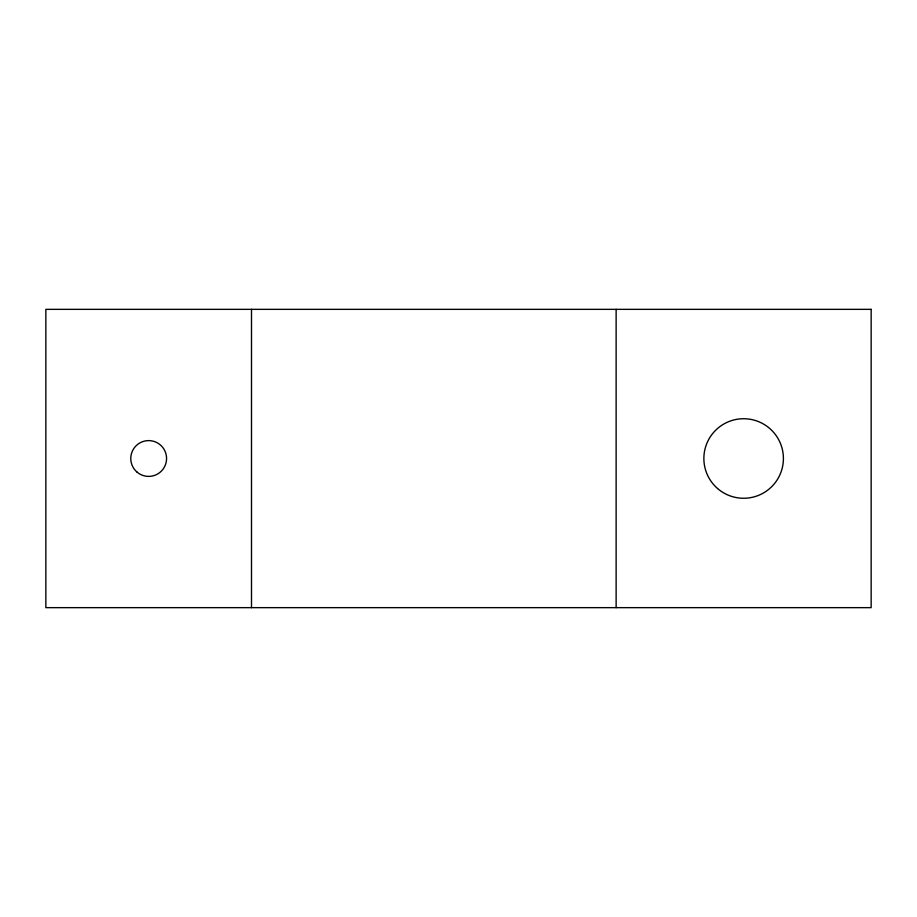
<?xml version="1.0" encoding="UTF-8"?>
<svg xmlns="http://www.w3.org/2000/svg" width="917" height="917" viewBox="0 0 917 917"><rect width="100%" height="100%" fill="white"/><g stroke="black" fill="none" stroke-linecap="round" stroke-linejoin="round"><path stroke-width="1.38" d="M616.132 309.35L616.132 607.65M251.499 309.35L251.499 607.65M871.15 309.35L45.85 309.35L45.85 607.65L871.15 607.65L871.15 309.35M137.069 472.129A17.893 17.893 0 0 0 166.275 461.732A17.893 17.893 0 0 0 142.674 441.639A17.893 17.893 0 0 0 137.069 472.129M717.553 488.52A39.775 39.775 0 0 0 782.682 466.077A39.775 39.775 0 0 0 730.689 420.892A39.775 39.775 0 0 0 717.553 488.52"/></g></svg>
